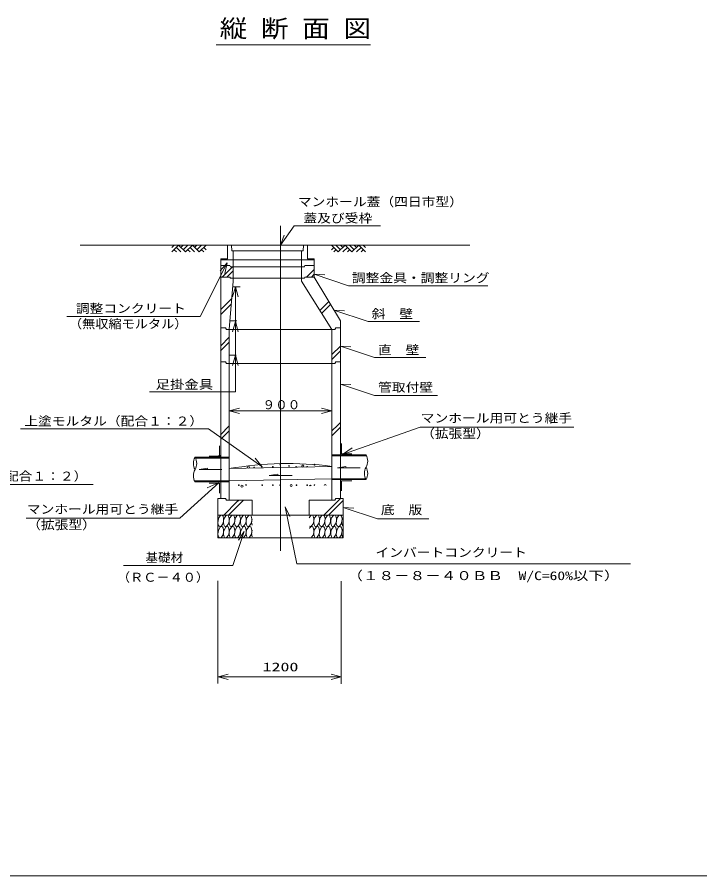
# Model space of a CAD drawing. Units: millimetres on the paper. Extents: x -391 to 405, y -282 to 282.
# Drawn here: x -205.9 to -6.3, y -282 to -30.8 of the extents above; entities that cross this region are included whole.
import ezdxf
from ezdxf.enums import TextEntityAlignment as Align

# ---------------------------------------------------------------- set-up
doc = ezdxf.new("R2010")
doc.units = ezdxf.units.MM
doc.header["$PDMODE"] = 32
doc.header["$PDSIZE"] = 0.5
doc.layers.add('0-2__0-2__0-1_レイヤ0', color=7, linetype='Continuous', lineweight=18)
doc.layers.add('0-3__0-3__0-2_レイヤ1', color=7, linetype='Continuous', lineweight=18)
doc.styles.add('ＭＳ ゴシック', font='')
doc.styles.get('ＭＳ ゴシック').set_extended_font_data('MS Gothic')

msp = doc.modelspace()

# ---------------------------------------------------------------- linework, layer by layer
at = {"layer": '0-2__0-2__0-1_レイヤ0'}
for p, q in [((-147.672, -38.802), (-102.585, -38.802)), ((-128.884, -91.796), (-128.884, -186.888)), ((-187.474, -97.468), (-73.499, -97.468)), ((-158.673, -97.468), (-160.673, -99.468)), ((-160.006, -97.468), (-160.673, -98.135)), ((-158.673, -97.468), (-156.673, -99.468)), ((-157.34, -97.468), (-158.006, -98.135)), ((-156.006, -97.468), (-157.34, -98.802)), ((-154.673, -97.468), (-156.673, -99.468)), ((-154.673, -97.468), (-152.673, -99.468)), ((-153.34, -97.468), (-154.006, -98.135)), ((-152.006, -97.468), (-153.34, -98.802)), ((-150.673, -97.468), (-152.673, -99.468)), ((-143.217, -97.468), (-122.217, -97.468)), ((-114.015, -97.468), (-112.015, -99.468)), ((-112.682, -97.468), (-111.348, -98.802)), ((-110.015, -97.468), (-112.015, -99.468)), ((-111.348, -97.468), (-110.682, -98.135)), ((-110.015, -97.468), (-108.015, -99.468)), ((-108.682, -97.468), (-107.348, -98.802)), ((-106.015, -97.468), (-108.015, -99.468)), ((-107.348, -97.468), (-106.682, -98.135)), ((-106.015, -97.468), (-104.015, -99.468)), ((-104.682, -97.468), (-104.015, -98.135)), ((-160.006, -98.802), (-159.34, -99.468)), ((-159.34, -98.135), (-158.006, -99.468)), ((-156.006, -98.802), (-155.34, -99.468)), ((-155.34, -98.135), (-154.006, -99.468)), ((-152.006, -98.802), (-151.34, -99.468)), ((-151.34, -98.135), (-150.673, -98.802)), ((-142.717, -99.135), (-122.717, -99.135)), ((-113.348, -98.135), (-114.015, -98.802)), ((-112.682, -98.802), (-113.348, -99.468)), ((-109.348, -98.135), (-110.682, -99.468)), ((-108.682, -98.802), (-109.348, -99.468)), ((-105.348, -98.135), (-106.682, -99.468)), ((-104.682, -98.802), (-105.348, -99.468)), ((-146.384, -101.802), (-146.384, -103.468)), ((-119.05, -101.802), (-146.384, -101.802)), ((-146.384, -101.802), (-119.05, -101.802)), ((-142.717, -101.802), (-142.717, -103.802)), ((-122.717, -101.802), (-122.717, -103.802)), ((-119.05, -101.802), (-119.05, -103.468)), ((-146.384, -103.468), (-146.384, -106.802)), ((-145.975, -106.802), (-142.975, -103.802)), ((-144.565, -106.802), (-142.717, -104.953)), ((-142.717, -103.802), (-142.717, -107.135)), ((-122.717, -103.802), (-122.717, -107.135)), ((-121.272, -106.802), (-119.05, -104.579)), ((-119.05, -103.468), (-119.05, -106.802)), ((-146.384, -121.635), (-146.384, -106.802)), ((-119.862, -106.802), (-119.05, -105.989)), ((-140.717, -109.635), (-142.717, -109.635)), ((-146.384, -116.305), (-143.136, -113.057)), ((-146.384, -117.715), (-143.263, -114.594)), ((-117.372, -116.54), (-114.78, -113.949)), ((-116.83, -117.409), (-114.253, -114.832)), ((-143.684, -119.635), (-141.684, -119.635)), ((-146.384, -121.635), (-146.384, -131.635)), ((-144.717, -122.135), (-143.884, -122.135)), ((-143.884, -122.135), (-143.884, -132.135)), ((-143.884, -122.135), (-113.884, -122.135)), ((-113.884, -122.135), (-113.05, -122.135)), ((-113.884, -122.135), (-113.884, -132.135)), ((-111.384, -121.635), (-111.384, -131.635)), ((-146.384, -126.907), (-143.884, -124.407)), ((-146.411, -128.344), (-143.884, -125.817)), ((-113.884, -129.504), (-111.384, -127.004)), ((-143.85, -129.635), (-141.85, -129.635)), ((-113.884, -130.914), (-111.384, -128.414)), ((-146.384, -131.635), (-146.384, -159.535)), ((-144.717, -132.135), (-143.884, -132.135)), ((-143.884, -132.135), (-143.884, -172.135)), ((-143.884, -132.135), (-113.884, -132.135)), ((-113.884, -132.135), (-113.05, -132.135)), ((-113.884, -132.135), (-113.884, -172.135)), ((-111.384, -131.635), (-111.384, -158.868)), ((-143.884, -145.943), (-140.884, -145.139)), ((-113.884, -145.943), (-116.884, -145.139)), ((-143.884, -145.943), (-113.884, -145.943)), ((-143.884, -145.943), (-140.884, -146.747)), ((-113.884, -145.943), (-116.884, -146.747)), ((-146.467, -152.947), (-143.884, -150.364)), ((-113.884, -151.805), (-112.18, -150.101)), ((-113.884, -153.215), (-111.384, -150.715)), ((-112.161, -150.101), (-111.384, -149.324)), ((-146.384, -154.274), (-143.884, -151.774)), ((-111.06, -155.536), (-111.06, -158.536)), ((-146.717, -156.202), (-146.717, -159.202)), ((-143.884, -159.535), (-153.884, -159.535)), ((-143.884, -159.802), (-153.744, -159.802)), ((-149.717, -159.202), (-146.717, -159.202)), ((-146.384, -166.735), (-146.384, -159.535)), ((-113.884, -158.868), (-103.884, -158.868)), ((-113.884, -159.135), (-103.744, -159.135)), ((-111.384, -158.868), (-111.384, -166.068)), ((-108.06, -158.536), (-111.06, -158.536)), ((-152.704, -163.135), (-146.038, -163.135)), ((-143.884, -162.868), (-113.884, -162.202)), ((-112.271, -162.628), (-105.604, -162.628)), ((-143.884, -166.468), (-113.884, -165.802)), ((-132.171, -164.91), (-125.504, -164.91)), ((-113.884, -165.802), (-104.023, -165.802)), ((-143.884, -166.468), (-154.023, -166.468)), ((-143.884, -166.735), (-153.884, -166.735)), ((-149.717, -167.068), (-146.717, -167.068)), ((-146.717, -170.068), (-146.717, -167.068)), ((-146.384, -166.735), (-146.384, -171.635)), ((-113.884, -166.068), (-103.884, -166.068)), ((-111.384, -166.068), (-111.384, -171.635)), ((-111.06, -169.402), (-111.06, -166.402)), ((-108.06, -166.402), (-111.06, -166.402)), ((-147.217, -171.635), (-147.217, -176.468)), ((-147.217, -171.635), (-145.017, -171.635)), ((-145.493, -176.468), (-141.427, -172.403)), ((-145.017, -171.635), (-144.717, -172.135)), ((-144.717, -172.135), (-137.217, -172.135)), ((-144.083, -176.468), (-139.75, -172.135)), ((-141.408, -172.402), (-141.184, -172.178)), ((-137.217, -172.135), (-137.217, -176.468)), ((-120.548, -172.135), (-113.05, -172.135)), ((-120.548, -176.468), (-120.548, -172.135)), ((-114.835, -176.468), (-110.55, -172.183)), ((-113.623, -173.865), (-111.393, -171.635)), ((-112.75, -171.635), (-113.05, -172.135)), ((-110.55, -171.635), (-112.75, -171.635)), ((-110.55, -171.635), (-110.55, -176.468)), ((-116.245, -176.468), (-113.642, -173.865)), ((-147.226, -195.686), (-147.226, -225.686)), ((-111.164, -195.784), (-111.164, -225.784)), ((-147.127, -223.745), (-144.229, -222.968)), ((-111.164, -223.745), (-114.062, -222.968)), ((-147.127, -223.745), (-111.164, -223.745)), ((-147.127, -223.745), (-144.229, -224.521)), ((-111.164, -223.745), (-114.062, -224.521))]:
    msp.add_line(p, q, dxfattribs=at)
for points in [[(-146.384, -101.802), (-146.384, -101.468), (-144.384, -101.468), (-144.384, -97.468), (-143.217, -97.468), (-143.15, -99.135), (-142.717, -99.135), (-142.717, -101.802)], [(-119.05, -101.802), (-119.05, -101.468), (-121.05, -101.468), (-121.05, -97.468), (-122.217, -97.468), (-122.284, -99.135), (-122.717, -99.135), (-122.717, -101.802)], [(-146.384, -103.468), (-143.684, -103.468), (-143.55, -103.802), (-121.884, -103.802), (-121.75, -103.468), (-119.05, -103.468)], [(-146.384, -103.468), (-143.684, -103.468), (-143.55, -103.802), (-121.884, -103.802), (-121.75, -103.468), (-119.05, -103.468)], [(-146.384, -106.802), (-143.684, -106.802), (-143.55, -107.135), (-121.884, -107.135), (-121.75, -106.802), (-119.05, -106.802)], [(-146.384, -106.802), (-143.684, -106.802), (-143.55, -107.135), (-121.884, -107.135), (-121.75, -106.802), (-119.05, -106.802)], [(-142.717, -107.135), (-142.717, -107.968), (-143.884, -122.135)], [(-122.717, -107.135), (-122.717, -107.968), (-113.884, -122.135)], [(-119.05, -106.802), (-111.384, -119.635), (-111.384, -121.635)], [(-146.384, -121.635), (-145.017, -121.635), (-144.717, -122.135)], [(-146.384, -121.635), (-145.017, -121.635), (-144.717, -122.135), (-113.05, -122.135), (-112.75, -121.635), (-111.384, -121.635)], [(-111.384, -121.635), (-112.75, -121.635), (-113.05, -122.135)], [(-146.384, -131.635), (-145.017, -131.635), (-144.717, -132.135)], [(-111.384, -131.635), (-112.75, -131.635), (-113.05, -132.135)], [(-152.704, -163.135), (-150.204, -162.694), (-150.126, -163.135)], [(-112.271, -162.628), (-109.771, -162.187), (-109.693, -162.628)], [(-132.171, -164.91), (-129.671, -164.469), (-129.593, -164.91)], [(-147.217, -176.468), (-110.55, -176.468), (-110.55, -183.135)], [(-147.217, -176.468), (-147.217, -183.135), (-110.55, -183.135)]]:
    msp.add_lwpolyline(points, dxfattribs=at)
for centre, radius in [((-138.246, -162.404), 0.3), ((-136.635, -162.539), 0.1), ((-134.353, -162.299), 0.1), ((-131.131, -162.299), 0.1), ((-128.967, -161.699), 0.1), ((-126.412, -162.095), 0.1), ((-124.352, -162.299), 0.1), ((-121.131, -162.299), 0.1), ((-118.967, -161.699), 0.1), ((-141.097, -167.695), 0.1), ((-140.158, -168.014), 0.3), ((-138.984, -167.661), 0.1), ((-134.218, -167.695), 0.1), ((-131.097, -167.695), 0.1), ((-128.984, -167.661), 0.1), ((-125.796, -167.779), 0.3), ((-124.218, -167.695), 0.1), ((-121.097, -167.695), 0.1), ((-118.984, -167.661), 0.1)]:
    msp.add_circle(centre, radius, dxfattribs=at)
for centre, radius, start, end in [((-150.766, -161.335), 3.6, 150, 210), ((-157.001, -161.335), 3.6, 330, 30), ((-107.001, -160.668), 3.6, 330, 30), ((-150.766, -164.935), 3.6, 150, 210), ((-126.689, -261.282), 99.904, 82.63565, 99.91041), ((-122.389, -162.102), 0.3, 287.33103, 255.21503), ((-100.766, -164.268), 3.6, 150, 210), ((-107.001, -164.268), 3.6, 330, 30), ((-120.157, -168.014), 0.3, 23.23157, 160.34825), ((-115.796, -167.779), 0.3, 3.8691, 179.71072), ((-144.429, -178.479), 2.765, 139.00637, 200.99363), ((-146.147, -176.985), 0.489, 20.99363, 139.00637), ((-148.272, -177.801), 2.765, 319.00637, 20.99363), ((-142.801, -178.479), 2.765, 139.00637, 200.99363), ((-144.519, -176.985), 0.489, 20.99363, 139.00637), ((-146.644, -177.801), 2.765, 319.00637, 20.99363), ((-141.173, -178.479), 2.765, 139.00637, 200.99363), ((-142.891, -176.985), 0.489, 20.99363, 139.00637), ((-145.016, -177.801), 2.765, 319.00637, 20.99363), ((-139.545, -178.479), 2.765, 139.00637, 200.99363), ((-141.263, -176.985), 0.489, 20.99363, 139.00637), ((-143.388, -177.801), 2.765, 319.00637, 20.99363), ((-137.833, -178.479), 2.765, 139.00637, 200.99363), ((-139.551, -176.985), 0.489, 20.99363, 139.00637), ((-141.676, -177.801), 2.765, 319.00637, 20.99363), ((-136.205, -178.479), 2.765, 139.00637, 200.99363), ((-137.923, -176.985), 0.489, 20.99363, 139.00637), ((-140.049, -177.801), 2.765, 319.00637, 20.99363), ((-134.577, -178.479), 2.765, 161.78782, 199.50888), ((-118.046, -178.479), 2.765, 139.00637, 153.77289), ((-119.764, -176.985), 0.489, 20.99363, 139.00637), ((-121.889, -177.801), 2.765, 319.00637, 20.99363), ((-116.418, -178.479), 2.765, 139.00637, 200.99363), ((-118.136, -176.985), 0.489, 20.99363, 139.00637), ((-120.261, -177.801), 2.765, 319.00637, 20.99363), ((-114.79, -178.479), 2.765, 139.00637, 200.99363), ((-116.508, -176.985), 0.489, 20.99363, 139.00637), ((-118.633, -177.801), 2.765, 319.00637, 20.99363), ((-113.162, -178.479), 2.765, 139.00637, 200.99363), ((-114.88, -176.985), 0.489, 20.99363, 139.00637), ((-117.005, -177.801), 2.765, 319.00637, 20.99363), ((-111.45, -178.479), 2.765, 139.00637, 200.99363), ((-113.168, -176.985), 0.489, 20.99363, 139.00637), ((-115.293, -177.801), 2.765, 319.00637, 20.99363), ((-109.822, -178.479), 2.765, 139.00637, 200.99363), ((-111.54, -176.985), 0.489, 20.99363, 139.00637), ((-113.665, -177.801), 2.765, 319.00637, 20.99363), ((-108.194, -178.479), 2.765, 148.43145, 200.99363), ((-144.429, -181.807), 2.765, 139.00637, 200.99363), ((-146.554, -179.294), 0.489, 200.99363, 319.00637), ((-146.147, -180.313), 0.489, 20.99363, 139.00637), ((-148.272, -181.129), 2.765, 319.00637, 20.99363), ((-142.801, -181.807), 2.765, 139.00637, 200.99363), ((-144.926, -179.294), 0.489, 200.99363, 319.00637), ((-144.519, -180.313), 0.489, 20.99363, 139.00637), ((-146.644, -181.129), 2.765, 319.00637, 20.99363), ((-141.173, -181.807), 2.765, 139.00637, 200.99363), ((-143.298, -179.294), 0.489, 200.99363, 319.00637), ((-142.891, -180.313), 0.489, 20.99363, 139.00637), ((-145.016, -181.129), 2.765, 319.00637, 20.99363), ((-139.545, -181.807), 2.765, 139.00637, 200.99363), ((-141.67, -179.294), 0.489, 200.99363, 319.00637), ((-141.263, -180.313), 0.489, 20.99363, 139.00637), ((-143.388, -181.129), 2.765, 319.00637, 20.99363), ((-137.833, -181.807), 2.765, 139.00637, 200.99363), ((-139.958, -179.294), 0.489, 200.99363, 319.00637), ((-139.551, -180.313), 0.489, 20.99363, 139.00637), ((-141.676, -181.129), 2.765, 319.00637, 20.99363), ((-136.205, -181.807), 2.765, 139.00637, 200.99363), ((-138.33, -179.294), 0.489, 200.99363, 319.00637), ((-137.923, -180.313), 0.489, 20.99363, 139.00637), ((-140.049, -181.129), 2.765, 319.00637, 20.99363), ((-134.577, -181.807), 2.765, 159.50636, 200.99363), ((-120.171, -179.294), 0.489, 233.77431, 319.00637), ((-118.046, -181.807), 2.765, 139.00637, 149.97207), ((-119.764, -180.313), 0.489, 20.99363, 139.00637), ((-121.889, -181.129), 2.765, 319.00637, 20.99363), ((-116.418, -181.807), 2.765, 139.00637, 200.99363), ((-118.543, -179.294), 0.489, 200.99363, 319.00637), ((-118.136, -180.313), 0.489, 20.99363, 139.00637), ((-120.261, -181.129), 2.765, 319.00637, 20.99363), ((-114.79, -181.807), 2.765, 139.00637, 200.99363), ((-116.915, -179.294), 0.489, 200.99363, 319.00637), ((-116.508, -180.313), 0.489, 20.99363, 139.00637), ((-118.633, -181.129), 2.765, 319.00637, 20.99363), ((-113.162, -181.807), 2.765, 139.00637, 200.99363), ((-115.287, -179.294), 0.489, 200.99363, 319.00637), ((-114.88, -180.313), 0.489, 20.99363, 139.00637), ((-117.005, -181.129), 2.765, 319.00637, 20.99363), ((-111.45, -181.807), 2.765, 139.00637, 200.99363), ((-113.575, -179.294), 0.489, 200.99363, 319.00637), ((-113.168, -180.313), 0.489, 20.99363, 139.00637), ((-115.293, -181.129), 2.765, 319.00637, 20.99363), ((-109.822, -181.807), 2.765, 139.00637, 200.99363), ((-111.947, -179.294), 0.489, 200.99363, 319.00637), ((-111.54, -180.313), 0.489, 20.99363, 139.00637), ((-113.665, -181.129), 2.765, 319.00637, 20.99363), ((-108.194, -181.807), 2.765, 148.43145, 200.99363), ((-110.319, -179.294), 0.489, 200.99363, 241.8297), ((-146.554, -182.622), 0.489, 200.99363, 319.00637), ((-144.926, -182.622), 0.489, 200.99363, 319.00637), ((-143.298, -182.622), 0.489, 200.99363, 319.00637), ((-141.67, -182.622), 0.489, 200.99363, 319.00637), ((-139.958, -182.622), 0.489, 200.99363, 319.00637), ((-138.33, -182.622), 0.489, 200.99363, 319.00637), ((-118.543, -182.622), 0.489, 200.99363, 319.00637), ((-116.915, -182.622), 0.489, 200.99363, 319.00637), ((-115.287, -182.622), 0.489, 200.99363, 319.00637), ((-113.575, -182.622), 0.489, 200.99363, 319.00637), ((-111.947, -182.622), 0.489, 200.99363, 319.00637), ((-110.319, -182.622), 0.489, 200.99363, 241.8297)]:
    msp.add_arc(centre, radius, start, end, dxfattribs=at)
msp.add_point((-146.717, -159.202), dxfattribs=at)
at = {"layer": '0-3__0-3__0-2_レイヤ1'}
for p, q in [((-128.884, -97.468), (-124.947, -91.802)), ((-124.947, -91.802), (-99.653, -91.802)), ((-128.884, -97.468), (-127.832, -94.546)), ((-144.508, -102.675), (-146.576, -104.992)), ((-144.508, -102.675), (-145.14, -105.716)), ((-119.05, -105.989), (-115.95, -106.175)), ((-142.097, -109.635), (-142.901, -112.635)), ((-142.097, -109.635), (-141.293, -112.635)), ((-142.097, -109.635), (-142.097, -119.635)), ((-113.264, -116.486), (-110.164, -116.672)), ((-142.097, -119.832), (-142.901, -122.832)), ((-142.097, -119.832), (-141.293, -122.832)), ((-111.384, -127.004), (-108.283, -127.19)), ((-142.097, -129.635), (-141.293, -132.635)), ((-111.384, -138.1), (-108.283, -138.286)), ((-110.808, -158.715), (-107.968, -156.739)), ((-134.353, -162.199), (-136.343, -159.815)), ((-238.645, -167.534), (-183.706, -167.534)), ((-127.495, -174.081), (-126.119, -176.865)), ((-110.55, -174.256), (-107.45, -174.442)), ((-139.509, -181.228), (-141.22, -183.82)), ((-390.505, -282.011), (405.495, -282.011))]:
    msp.add_line(p, q, dxfattribs=at)
for points in [[(-144.508, -102.675), (-152.409, -118.349), (-191.409, -118.349)], [(-119.05, -105.989), (-109.05, -109.323), (-68.227, -109.323)], [(-113.264, -116.486), (-103.264, -119.82), (-88.264, -119.82)], [(-142.097, -119.832), (-142.097, -129.635), (-142.901, -132.635)], [(-111.384, -127.004), (-101.384, -130.337), (-86.384, -130.337)], [(-142.097, -129.635), (-142.097, -140.387), (-148.209, -140.387), (-167.209, -140.387)], [(-111.384, -138.1), (-101.384, -141.433), (-83.001, -141.433)], [(-110.808, -158.715), (-88.056, -150.686), (-43.141, -150.686)], [(-134.353, -162.199), (-149.944, -151.226), (-204.944, -151.226)], [(-203.233, -177.351), (-158.317, -177.351), (-146.839, -166.893), (-150.326, -168.451)], [(-127.495, -174.081), (-124.162, -190.748), (-26.546, -190.748)], [(-110.55, -174.256), (-100.55, -177.59), (-85.55, -177.59)], [(-139.509, -181.228), (-142.842, -191.228), (-174.842, -191.228)]]:
    msp.add_lwpolyline(points, dxfattribs=at)

# ---------------------------------------------------------------- texts
at = {"layer": '0-2__0-2__0-1_レイヤ0', "style": 'ＭＳ ゴシック'}
for s, height, width, p in [('縦 断 面 図', 5.132, 1.15, (-146.685, -38.175)), ('９００', 2.566, 1.05, (-134.134, -146.243)), ('1200', 2.566, 1.5, (-134.137, -222.946))]:
    msp.add_text(s, height=height, dxfattribs=dict(at, width=width)).set_placement(p, align=Align.BOTTOM_LEFT)
at = {"layer": '0-3__0-3__0-2_レイヤ1', "style": 'ＭＳ ゴシック'}
for s, width, p in [('マンホール蓋（四日市型）', 1.15, (-123.84, -86.845)), ('蓋及び受枠\u3000', 1.15, (-122.203, -91.632)), ('調整金具・調整リング', 1.15, (-108.025, -109.12)), ('調整コンクリート', 1.15, (-188.746, -118.068)), ('斜\u3000壁', 1.15, (-102.226, -119.641)), ('（無収縮モルタル）', 1.1, (-190.756, -122.58)), ('直\u3000壁', 1.15, (-100.367, -130.19)), ('足掛金具', 1.2, (-165.397, -140.307)), ('管取付壁', 1.15, (-100.375, -141.154)), ('上塗モルタル（配合１：２）', 1.15, (-203.828, -151.031)), ('マンホール用可とう継手', 1.15, (-87.907, -150.142)), ('（拡張型）', 1.15, (-87.809, -154.695)), ('上塗モルタル（配合１：２）', 1.15, (-237.673, -167.143)), ('マンホール用可とう継手', 1.15, (-203.084, -176.807)), ('底\u3000版', 1.15, (-99.533, -176.99)), ('（拡張型）', 1.15, (-202.986, -181.36)), ('インバートコンクリート', 1.15, (-101.133, -189.456)), ('基礎材', 1.05, (-168.371, -190.942)), ('（ＲＣ－４０）', 1.1, (-176.725, -196.728)), ('（１８－８－４０ＢＢ\u3000W/C=60%以下）', 1.3, (-109.344, -196.248))]:
    msp.add_text(s, height=2.566, dxfattribs=dict(at, width=width)).set_placement(p, align=Align.BOTTOM_LEFT)

doc.saveas('drawing.dxf')
